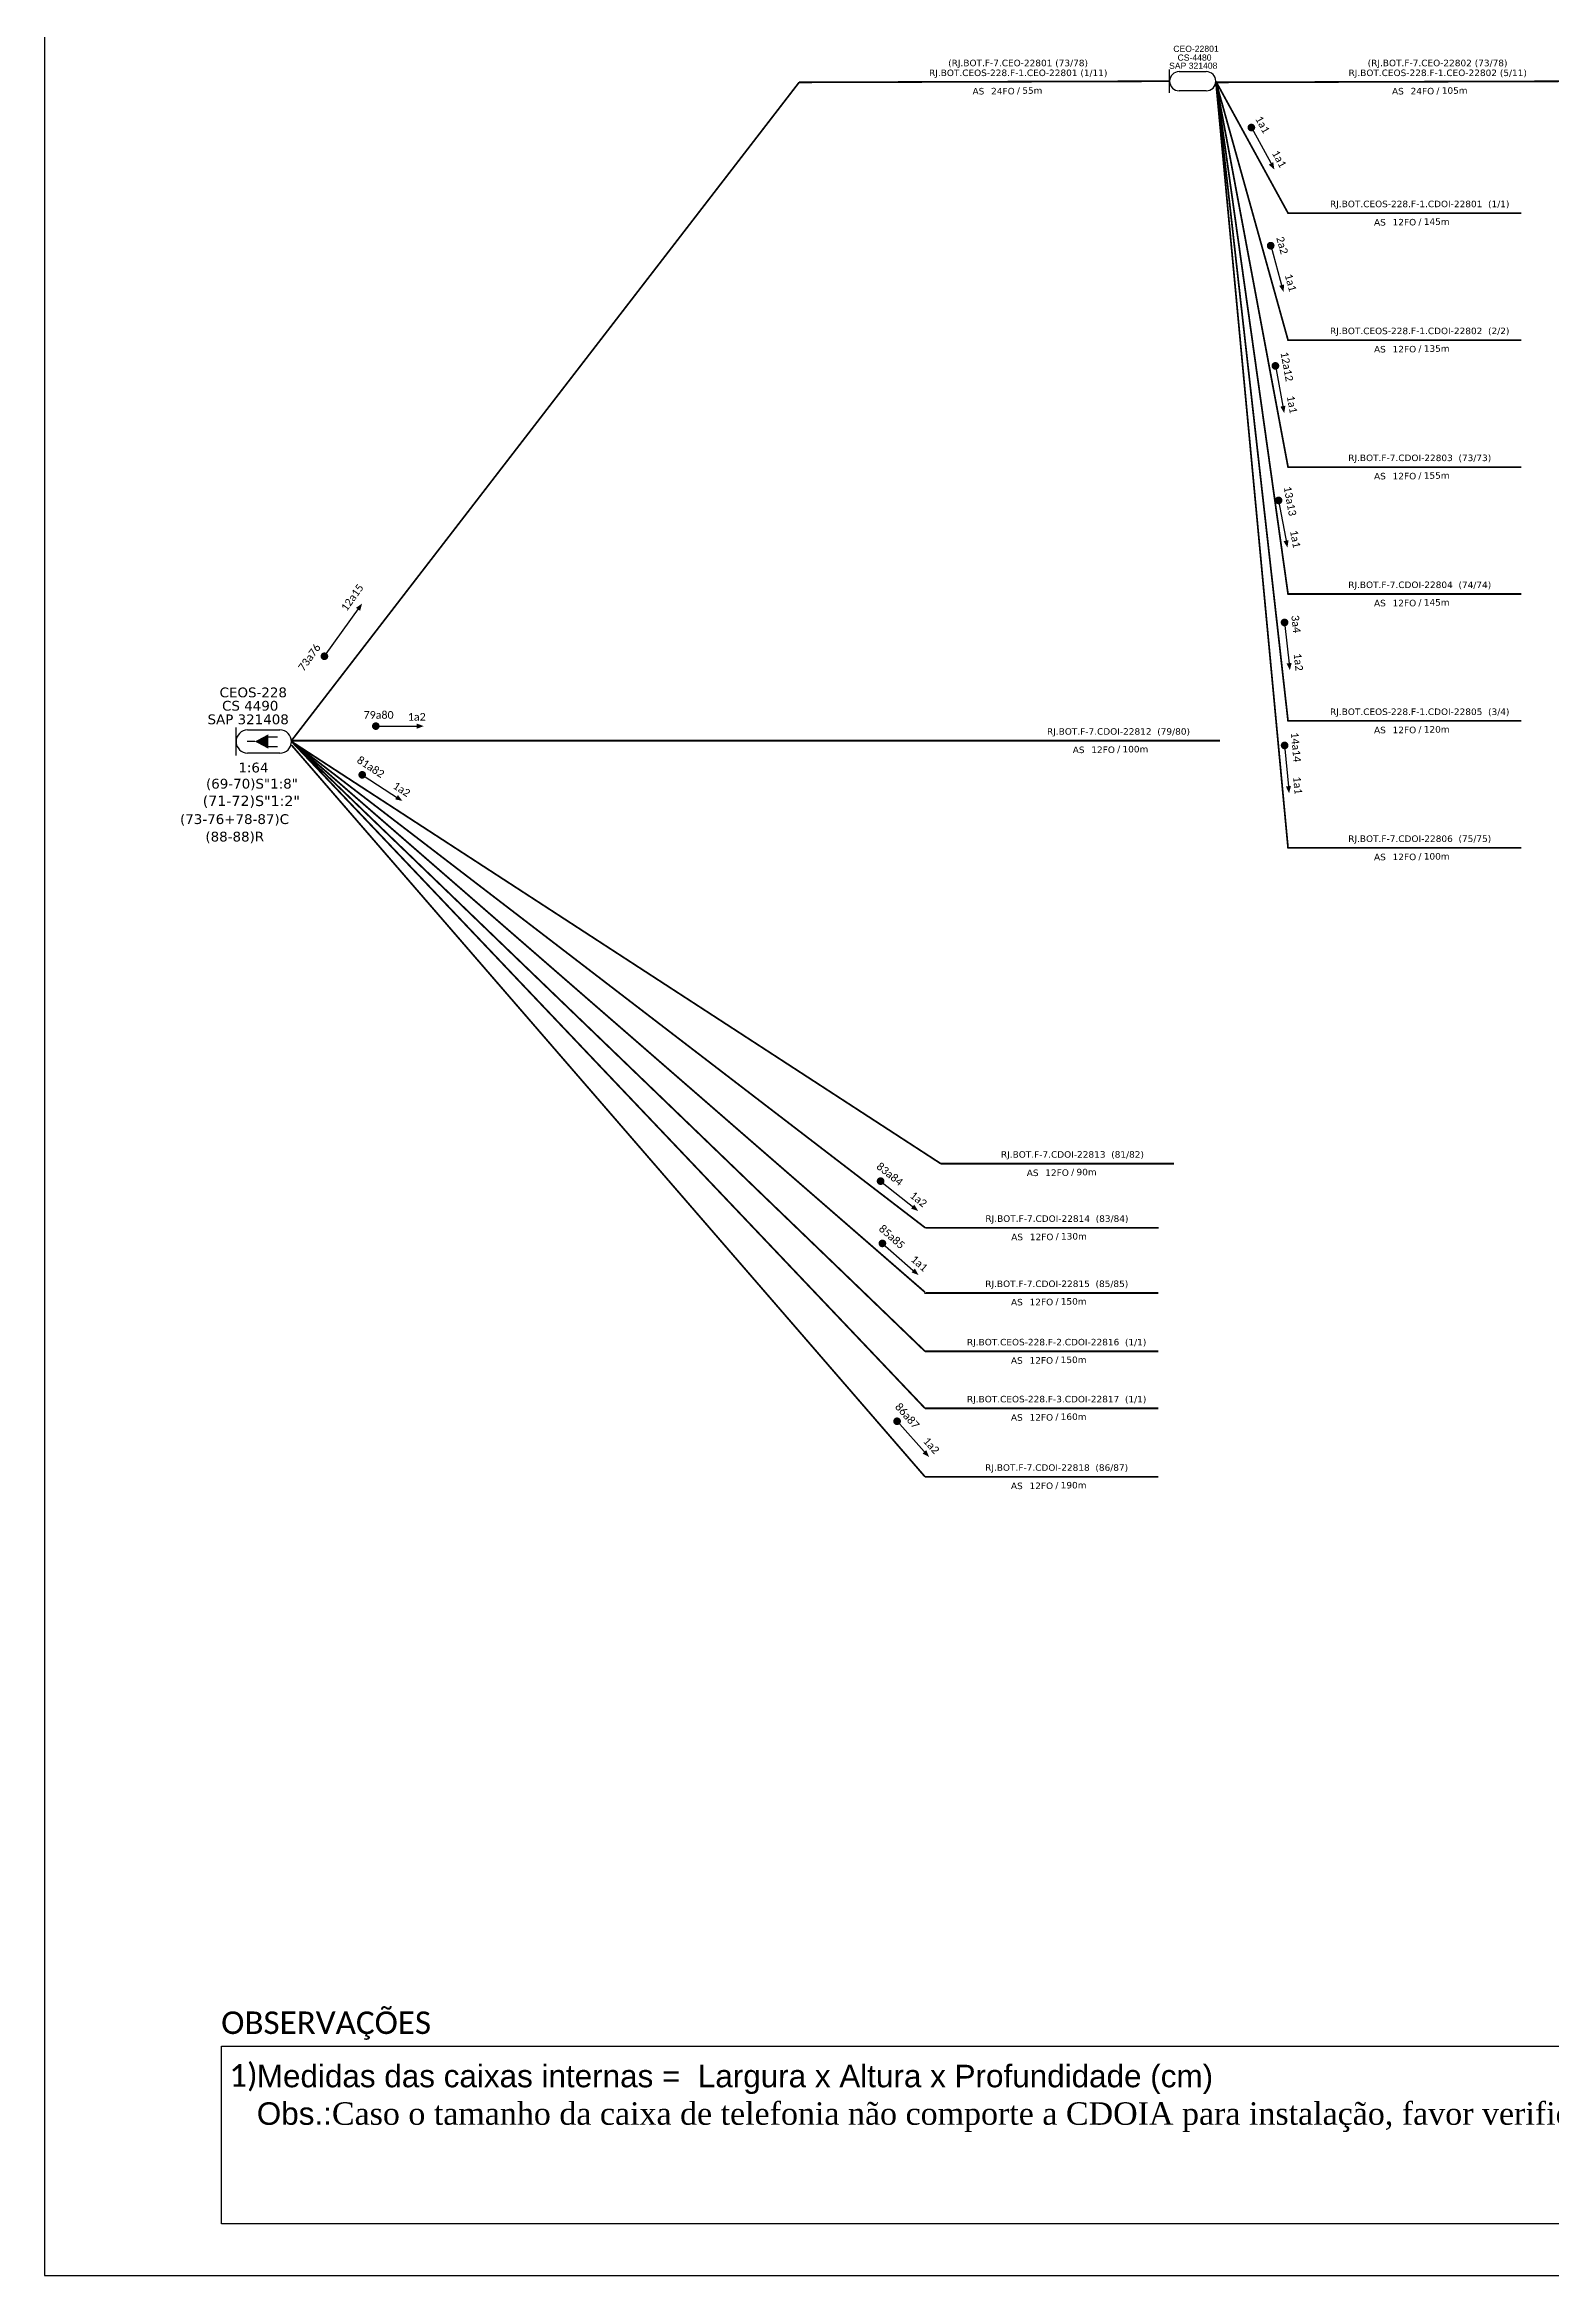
# Model space of a CAD drawing. Header units: metres. Extents: x -1286 to -445, y -500 to 94.
# Drawn here: x -1286.1 to -1085.1, y -499.8 to -202.3 of the extents above; entities that cross this region are included whole.
import ezdxf
from ezdxf.enums import TextEntityAlignment as Align

# ---------------------------------------------------------------- set-up
doc = ezdxf.new("R2010")
doc.units = ezdxf.units.M
for name, color, linetype, lineweight in [("20.0-LEGENDA DOS CDO'S", 1, 'Continuous', 0), ('20.2-CDO_POSTE', 1, 'Continuous', 5), ('40.1-ETIQUETAS', 1, 'Continuous', 20)]:
    doc.layers.add(name, color=color, linetype=linetype, lineweight=lineweight)
for name, color, linetype in [('20.4-CEOS', 1, 'Continuous'), ('CAP a instalar', 1, 'Continuous'), ('CD a instalar', 1, 'Continuous'), ('SETA', 7, 'Continuous')]:
    doc.layers.add(name, color=color, linetype=linetype)
doc.styles.add('ARIAL', font='arial.ttf')
doc.styles.add('siredit', font='verdana.ttf')
doc.styles.add('WMF-Calibri0', font='calibri.ttf')
doc.linetypes.add('FENCELINE1', pattern='A,0.25,-0.1,[133,ltypeshp.shx,S=0.1,R=0,X=-0.1,Y=0],-0.1,1', length=1.45)

# ---------------------------------------------------------------- blocks, each defined once
blk = doc.blocks.new('ETIQUETA_RS5F')
at = {"layer": '40.1-ETIQUETAS', "color": 0, "style": 'siredit'}
blk.add_text('/', height=1.5, dxfattribs=at).set_placement((1.58, -1.95), align=Align.MIDDLE_RIGHT)
for tag, p in [('ETIQUETA_R_SECUNDARIA', (1.21, 2.1)), ('ETIQUETA_R_PRIMARIA', (1.21, 4.1)), ('F_ATIVAS/F_MORTAS', (1.14, -4.24))]:
    blk.add_attdef(tag, text='', height=1.5, dxfattribs=at).set_placement(p, align=Align.MIDDLE_CENTER)
for tag, p in [('TIPO_CABO', (-6.58, -2.12)), ('CAP_CABO', (0.4, -2.09))]:
    blk.add_attdef(tag, text='', height=1.5, dxfattribs=at).set_placement(p, align=Align.MIDDLE_RIGHT)
blk.add_attdef('METROS', text='', height=1.5, dxfattribs=at).set_placement((2.14, -1.95), align=Align.MIDDLE_LEFT)
for tag, p in [('FUSÃO_1', (0.85, -8.39)), ('FUSÃO_2', (0.85, -10.6)), ('FUSÃO_3', (0.85, -12.93)), ('FUSÃO_4', (0.85, -15.14)), ('FUSÃO_5', (0.85, -17.16))]:
    blk.add_attdef(tag, text='', height=1.5, dxfattribs=at).set_placement(p, align=Align.CENTER)
blk = doc.blocks.new('CDOE-TEXTO PADRÃO')
at = {"layer": "20.0-LEGENDA DOS CDO'S", "color": 0, "style": 'ARIAL'}
for tag, p in [('CDO_N', (0.49, 7.39)), ('SAP', (0.51, 1.67)), ('CORDOALHA', (0.5, 4.33)), ('SPLITER_1', (0.59, -0.91)), ('SPLITER_2', (0.6, -3.55)), ('(XX-XX_F)S', (0.54, -8.29)), ('(XX-XX_L)S', (0.55, -10.83)), ('UMS', (0.55, -13.15))]:
    blk.add_attdef(tag, p, '', height=1.7, rotation=0.11799, dxfattribs=at)
blk.add_attdef('FIBRAS_UTILIZADAS', text='', height=1.7, rotation=0.11799, dxfattribs=at).set_placement((19.77, 7.43), align=Align.CENTER)
blk = doc.blocks.new('CEO')
at = {"layer": '20.4-CEOS', "color": 0}
for p, q in [((33949.46, 58973.81), (33949.46, 58980.64)), ((33952.29, 58980.06), (33960.24, 58980.06)), ((33960.24, 58974.39), (33952.29, 58974.39))]:
    blk.add_line(p, q, dxfattribs=at)
for centre, start, end in [((33952.29, 58977.22), 90, 270), ((33960.24, 58977.22), 270, 90)]:
    blk.add_arc(centre, 2.83, start, end, dxfattribs=at)
at = {"layer": '20.4-CEOS', "color": 7, "style": 'siredit'}
for tag, p in [('Nº_DA_CEOS', (33956.27, 58990.52)), ('LOCAL', (33956.27, 58987.31)), ('SAP', (33956.27, 58983.82)), ('RACIO_SPLITAGEM', (33956.27, 58972.74)), ('FIBRAS_SPLITTER', (33956.27, 58968.71)), ('FIBRAS_TOP_C', (33956.27, 58965.14)), ('RESERVA_FINAIS', (33956.27, 58962.02))]:
    blk.add_attdef(tag, text='', height=2.4, dxfattribs=at).set_placement(p, align=Align.TOP_CENTER)

msp = doc.modelspace()

# ---------------------------------------------------------------- linework, layer by layer
at = {"color": 0}
for p, q in [((-1262.5, -469.23), (-984.25, -469.23)), ((-1262.5, -492.93), (-1262.5, -469.23)), ((-984.25, -492.93), (-1262.5, -492.93))]:
    msp.add_line(p, q, dxfattribs=at)
msp.add_lwpolyline([(-1286.07, -499.81), (-445.07, -499.81), (-445.07, 94.19), (-1286.07, 94.19)], close=True)
at = {"color": 7, "const_width": 0.512}
for points in [[(-1125.26, -213.13, 1), (-1125.02, -213.58, 1)], [(-1122.69, -228.89, 1), (-1122.44, -229.34, 1)], [(-1122.06, -244.92, 1), (-1121.81, -245.37, 1)], [(-1121.63, -262.86, 1), (-1121.39, -263.31, 1)], [(-1120.84, -279.14, 1), (-1120.59, -279.59, 1)], [(-1248.84, -283.63, 1), (-1248.67, -284.11, 1)], [(-1242.02, -292.97, 1), (-1241.78, -293.41, 1)], [(-1120.83, -295.54, 1), (-1120.58, -295.99, 1)], [(-1243.83, -299.46, 1), (-1243.59, -299.91, 1)], [(-1174.73, -353.66, 1), (-1174.44, -354.08, 1)], [(-1174.51, -361.98, 1), (-1174.18, -362.37, 1)], [(-1172.57, -385.72, 1), (-1172.2, -386.07, 1)]]:
    msp.add_lwpolyline(points, format="xyb", close=True, dxfattribs=at)
at = {"layer": '20.4-CEOS', "color": 5}
for p, q in [((-1259, -293.7), (-1254.68, -293.7)), ((-1254.68, -296.78), (-1259, -296.78))]:
    msp.add_line(p, q, dxfattribs=at)
for points in [[(-1260.54, -297.1), (-1260.54, -293.39)], [(-1258.03, -295.24), (-1259.07, -295.24)], [(-1256.33, -294.63), (-1255.02, -294.63)], [(-1256.33, -295.91), (-1255.02, -295.91)]]:
    msp.add_lwpolyline(points, dxfattribs=at)
msp.add_lwpolyline([(-1258.03, -295.24, 0, 1.9, 0), (-1256.25, -295.24, 1.9, 1.9, 0)], format="xyseb", dxfattribs=at)
for centre, start, end in [((-1259, -295.24), 90, 270), ((-1254.68, -295.24), 270, 90)]:
    msp.add_arc(centre, 1.54, start, end, dxfattribs=at)
at = {"layer": 'CAP a instalar', "color": 5, "linetype": 'FENCELINE1', "ltscale": 5, "const_width": 0.232}
for points in [[(-1253.15, -295.13), (-1185.45, -207.33)], [(-1185.45, -207.33), (-1136.04, -207.18)], [(-1129.88, -207.33), (-1080.47, -207.18)]]:
    msp.add_lwpolyline(points, dxfattribs=at)
at = {"layer": 'CAP a instalar', "color": 7, "linetype": 'FENCELINE1', "ltscale": 5.3, "const_width": 0.232}
for points in [[(-1089.14, -309.42), (-1120.25, -309.42), (-1129.88, -207.18)], [(-1089.14, -275.57), (-1120.25, -275.57), (-1129.88, -207.18)], [(-1089.14, -258.64), (-1120.25, -258.64), (-1129.88, -207.18)], [(-1168.66, -393.3), (-1168.66, -393.3)]]:
    msp.add_lwpolyline(points, dxfattribs=at)
at = {"layer": 'CAP a instalar', "color": 7, "linetype": 'FENCELINE1', "ltscale": 5, "const_width": 0.232}
for points in [[(-1160.42, -295.13), (-1253.21, -295.13)], [(-1253.14, -295.24), (-1168.66, -368.69)], [(-1253.14, -295.24), (-1168.62, -360.1)], [(-1253.14, -295.24), (-1166.56, -351.54)], [(-1253.14, -295.72), (-1168.66, -393.3)], [(-1129.31, -295.13), (-1160.42, -295.13)], [(-1135.45, -351.54), (-1166.56, -351.54)], [(-1137.52, -360.1), (-1168.62, -360.1)], [(-1137.54, -368.79), (-1168.65, -368.79), (-1168.66, -368.69)], [(-1137.56, -393.3), (-1168.66, -393.3)]]:
    msp.add_lwpolyline(points, dxfattribs=at)
at = {"layer": 'CD a instalar', "color": 7, "linetype": 'FENCELINE1', "ltscale": 5, "const_width": 0.232}
for points in [[(-1089.14, -292.49), (-1120.25, -292.49), (-1129.88, -207.18)], [(-1089.14, -241.71), (-1120.25, -241.71), (-1129.88, -207.18)], [(-1089.14, -224.77), (-1120.25, -224.77), (-1129.88, -207.18)], [(-1253.14, -295.24), (-1168.66, -384.17)], [(-1253.14, -295.24), (-1168.66, -376.57)], [(-1137.56, -376.57), (-1168.66, -376.57)], [(-1137.56, -384.17), (-1168.66, -384.17)]]:
    msp.add_lwpolyline(points, dxfattribs=at)
at = {"layer": 'SETA', "color": 7}
for points in [[(-1125.14, -213.35), (-1122.29, -218.57)], [(-1122.56, -229.11), (-1120.97, -234.85)], [(-1121.94, -245.15), (-1120.85, -251)], [(-1121.51, -263.09), (-1120.42, -268.94)], [(-1248.75, -283.87), (-1243.99, -277.22)], [(-1120.71, -279.36), (-1120.05, -285.28)], [(-1241.9, -293.19), (-1235.95, -293.2)], [(-1120.71, -295.77), (-1120.15, -301.69)], [(-1243.71, -299.68), (-1238.72, -302.93)], [(-1174.58, -353.87), (-1169.93, -357.58)], [(-1174.34, -362.18), (-1169.87, -366.1)], [(-1172.39, -385.9), (-1168.42, -390.33)]]:
    msp.add_lwpolyline(points, dxfattribs=at)
for points in [[(-1122.22, -217.98), (-1122.07, -218.97), (-1122.82, -218.31)], [(-1120.77, -234.28), (-1120.85, -235.28), (-1121.43, -234.47)], [(-1120.6, -250.45), (-1120.76, -251.44), (-1121.27, -250.58)], [(-1120.18, -268.39), (-1120.33, -269.38), (-1120.85, -268.52)], [(-1244.55, -277.41), (-1243.73, -276.85), (-1243.99, -277.81)], [(-1119.77, -284.75), (-1120, -285.72), (-1120.44, -284.83)], [(-1236.44, -292.85), (-1235.5, -293.19), (-1236.44, -293.54)], [(-1238.95, -302.38), (-1238.35, -303.17), (-1239.32, -302.95)], [(-1119.86, -301.17), (-1120.11, -302.14), (-1120.54, -301.24)], [(-1170.1, -357), (-1169.57, -357.85), (-1170.52, -357.54)], [(-1170.01, -365.52), (-1169.53, -366.39), (-1170.46, -366.04)], [(-1168.49, -389.74), (-1168.12, -390.66), (-1169, -390.2)]]:
    msp.add_solid(points, dxfattribs=at)

# ---------------------------------------------------------------- block references
at = {"color": 7, "xscale": 0.4526332066602279, "yscale": 0.4526332066602279, "zscale": 0.4526332066602279}
msp.add_blockref('CEO', (-16502.69, -26902.23), dxfattribs=at)
at = {"layer": '20.2-CDO_POSTE', "color": 7}
ref = msp.add_blockref('CDOE-TEXTO PADRÃO', (-1135.6, -205.69), dxfattribs=dict(at, xscale=0.4831490362793041, yscale=0.4831490362793041, zscale=0.4831490362793041))
ref.add_attrib('CDO_N', 'CEO-22801', (-1135.55, -203.27), dxfattribs={"layer": "20.0-LEGENDA DOS CDO'S", "color": 0, "height": 0.821, "rotation": 0.118, "style": 'ARIAL'})
ref.add_attrib('CORDOALHA', 'CS-4480', (-1134.98, -204.44), dxfattribs={"layer": "20.0-LEGENDA DOS CDO'S", "color": 0, "height": 0.821, "rotation": 0.118, "style": 'ARIAL'})
ref.add_attrib('SAP', 'SAP 321408', (-1136.11, -205.53), dxfattribs={"layer": "20.0-LEGENDA DOS CDO'S", "color": 0, "height": 0.821, "rotation": 0.118, "style": 'ARIAL'})
at = {"layer": 'CAP a instalar', "color": 7, "linetype": 'FENCELINE1', "ltscale": 5.3}
ref = msp.add_blockref('ETIQUETA_RS5F', (-1103.38, -258.63), dxfattribs=dict(at, xscale=0.5797788343725033, yscale=0.5797788343725033, zscale=0.5797788343725033))
ref.add_attrib('ETIQUETA_R_SECUNDARIA', 'RJ.BOT.F-7.CDOI-22803  (73/73)', dxfattribs={"layer": '40.1-ETIQUETAS', "color": 0, "height": 0.8697, "style": 'siredit'}).set_placement((-1102.69, -257.41), align=Align.MIDDLE_CENTER)
ref.add_attrib('TIPO_CABO', 'AS', dxfattribs={"layer": '40.1-ETIQUETAS', "color": 0, "height": 0.87, "style": 'siredit'}).set_placement((-1107.21, -259.85), align=Align.MIDDLE_RIGHT)
ref.add_attrib('CAP_CABO', '12FO', dxfattribs={"layer": '40.1-ETIQUETAS', "color": 0, "height": 0.87, "style": 'siredit'}).set_placement((-1103.16, -259.84), align=Align.MIDDLE_RIGHT)
ref.add_attrib('METROS', '155m', dxfattribs={"layer": '40.1-ETIQUETAS', "color": 0, "height": 0.87, "style": 'siredit'}).set_placement((-1102.15, -259.76), align=Align.MIDDLE_LEFT)
ref = msp.add_blockref('ETIQUETA_RS5F', (-1103.38, -275.56), dxfattribs=dict(at, xscale=0.5797788343725033, yscale=0.5797788343725033, zscale=0.5797788343725033))
ref.add_attrib('ETIQUETA_R_SECUNDARIA', 'RJ.BOT.F-7.CDOI-22804  (74/74)', dxfattribs={"layer": '40.1-ETIQUETAS', "color": 0, "height": 0.8697, "style": 'siredit'}).set_placement((-1102.69, -274.34), align=Align.MIDDLE_CENTER)
ref.add_attrib('TIPO_CABO', 'AS', dxfattribs={"layer": '40.1-ETIQUETAS', "color": 0, "height": 0.87, "style": 'siredit'}).set_placement((-1107.21, -276.78), align=Align.MIDDLE_RIGHT)
ref.add_attrib('CAP_CABO', '12FO', dxfattribs={"layer": '40.1-ETIQUETAS', "color": 0, "height": 0.87, "style": 'siredit'}).set_placement((-1103.16, -276.77), align=Align.MIDDLE_RIGHT)
ref.add_attrib('METROS', '145m', dxfattribs={"layer": '40.1-ETIQUETAS', "color": 0, "height": 0.87, "style": 'siredit'}).set_placement((-1102.15, -276.69), align=Align.MIDDLE_LEFT)
ref = msp.add_blockref('ETIQUETA_RS5F', (-1143.55, -295.12), dxfattribs=dict(at, xscale=0.5797788343725033, yscale=0.5797788343725033, zscale=0.5797788343725033))
ref.add_attrib('ETIQUETA_R_SECUNDARIA', 'RJ.BOT.F-7.CDOI-22812  (79/80)', dxfattribs={"layer": '40.1-ETIQUETAS', "color": 0, "height": 0.8697, "style": 'siredit'}).set_placement((-1142.86, -293.9), align=Align.MIDDLE_CENTER)
ref.add_attrib('TIPO_CABO', 'AS', dxfattribs={"layer": '40.1-ETIQUETAS', "color": 0, "height": 0.87, "style": 'siredit'}).set_placement((-1147.39, -296.35), align=Align.MIDDLE_RIGHT)
ref.add_attrib('CAP_CABO', '12FO', dxfattribs={"layer": '40.1-ETIQUETAS', "color": 0, "height": 0.87, "style": 'siredit'}).set_placement((-1143.34, -296.34), align=Align.MIDDLE_RIGHT)
ref.add_attrib('METROS', '100m', dxfattribs={"layer": '40.1-ETIQUETAS', "color": 0, "height": 0.87, "style": 'siredit'}).set_placement((-1142.33, -296.26), align=Align.MIDDLE_LEFT)
ref = msp.add_blockref('ETIQUETA_RS5F', (-1103.38, -309.42), dxfattribs=dict(at, xscale=0.5797788343725033, yscale=0.5797788343725033, zscale=0.5797788343725033))
ref.add_attrib('ETIQUETA_R_SECUNDARIA', 'RJ.BOT.F-7.CDOI-22806  (75/75)', dxfattribs={"layer": '40.1-ETIQUETAS', "color": 0, "height": 0.8697, "style": 'siredit'}).set_placement((-1102.69, -308.2), align=Align.MIDDLE_CENTER)
ref.add_attrib('TIPO_CABO', 'AS', dxfattribs={"layer": '40.1-ETIQUETAS', "color": 0, "height": 0.87, "style": 'siredit'}).set_placement((-1107.21, -310.64), align=Align.MIDDLE_RIGHT)
ref.add_attrib('CAP_CABO', '12FO', dxfattribs={"layer": '40.1-ETIQUETAS', "color": 0, "height": 0.87, "style": 'siredit'}).set_placement((-1103.16, -310.63), align=Align.MIDDLE_RIGHT)
ref.add_attrib('METROS', '100m', dxfattribs={"layer": '40.1-ETIQUETAS', "color": 0, "height": 0.87, "style": 'siredit'}).set_placement((-1102.15, -310.55), align=Align.MIDDLE_LEFT)
ref = msp.add_blockref('ETIQUETA_RS5F', (-1149.69, -351.53), dxfattribs=dict(at, xscale=0.5797788343725033, yscale=0.5797788343725033, zscale=0.5797788343725033))
ref.add_attrib('ETIQUETA_R_SECUNDARIA', 'RJ.BOT.F-7.CDOI-22813  (81/82)', dxfattribs={"layer": '40.1-ETIQUETAS', "color": 0, "height": 0.8697, "style": 'siredit'}).set_placement((-1149, -350.31), align=Align.MIDDLE_CENTER)
ref.add_attrib('TIPO_CABO', 'AS', dxfattribs={"layer": '40.1-ETIQUETAS', "color": 0, "height": 0.87, "style": 'siredit'}).set_placement((-1153.52, -352.76), align=Align.MIDDLE_RIGHT)
ref.add_attrib('CAP_CABO', '12FO', dxfattribs={"layer": '40.1-ETIQUETAS', "color": 0, "height": 0.87, "style": 'siredit'}).set_placement((-1149.48, -352.74), align=Align.MIDDLE_RIGHT)
ref.add_attrib('METROS', '90m', dxfattribs={"layer": '40.1-ETIQUETAS', "color": 0, "height": 0.87, "style": 'siredit'}).set_placement((-1148.46, -352.66), align=Align.MIDDLE_LEFT)
ref = msp.add_blockref('ETIQUETA_RS5F', (-1151.75, -360.09), dxfattribs=dict(at, xscale=0.5797788343725033, yscale=0.5797788343725033, zscale=0.5797788343725033))
ref.add_attrib('ETIQUETA_R_SECUNDARIA', 'RJ.BOT.F-7.CDOI-22814  (83/84)', dxfattribs={"layer": '40.1-ETIQUETAS', "color": 0, "height": 0.8697, "style": 'siredit'}).set_placement((-1151.07, -358.87), align=Align.MIDDLE_CENTER)
ref.add_attrib('TIPO_CABO', 'AS', dxfattribs={"layer": '40.1-ETIQUETAS', "color": 0, "height": 0.87, "style": 'siredit'}).set_placement((-1155.59, -361.32), align=Align.MIDDLE_RIGHT)
ref.add_attrib('CAP_CABO', '12FO', dxfattribs={"layer": '40.1-ETIQUETAS', "color": 0, "height": 0.87, "style": 'siredit'}).set_placement((-1151.54, -361.31), align=Align.MIDDLE_RIGHT)
ref.add_attrib('METROS', '130m', dxfattribs={"layer": '40.1-ETIQUETAS', "color": 0, "height": 0.87, "style": 'siredit'}).set_placement((-1150.53, -361.23), align=Align.MIDDLE_LEFT)
ref = msp.add_blockref('ETIQUETA_RS5F', (-1151.78, -368.78), dxfattribs=dict(at, xscale=0.5797788343725033, yscale=0.5797788343725033, zscale=0.5797788343725033))
ref.add_attrib('ETIQUETA_R_SECUNDARIA', 'RJ.BOT.F-7.CDOI-22815  (85/85)', dxfattribs={"layer": '40.1-ETIQUETAS', "color": 0, "height": 0.8697, "style": 'siredit'}).set_placement((-1151.09, -367.56), align=Align.MIDDLE_CENTER)
ref.add_attrib('TIPO_CABO', 'AS', dxfattribs={"layer": '40.1-ETIQUETAS', "color": 0, "height": 0.87, "style": 'siredit'}).set_placement((-1155.62, -370.01), align=Align.MIDDLE_RIGHT)
ref.add_attrib('CAP_CABO', '12FO', dxfattribs={"layer": '40.1-ETIQUETAS', "color": 0, "height": 0.87, "style": 'siredit'}).set_placement((-1151.57, -369.99), align=Align.MIDDLE_RIGHT)
ref.add_attrib('METROS', '150m', dxfattribs={"layer": '40.1-ETIQUETAS', "color": 0, "height": 0.87, "style": 'siredit'}).set_placement((-1150.56, -369.91), align=Align.MIDDLE_LEFT)
ref = msp.add_blockref('ETIQUETA_RS5F', (-1151.79, -393.29), dxfattribs=dict(at, xscale=0.5797788343725033, yscale=0.5797788343725033, zscale=0.5797788343725033))
ref.add_attrib('ETIQUETA_R_SECUNDARIA', 'RJ.BOT.F-7.CDOI-22818  (86/87)', dxfattribs={"layer": '40.1-ETIQUETAS', "color": 0, "height": 0.8697, "style": 'siredit'}).set_placement((-1151.11, -392.07), align=Align.MIDDLE_CENTER)
ref.add_attrib('TIPO_CABO', 'AS', dxfattribs={"layer": '40.1-ETIQUETAS', "color": 0, "height": 0.87, "style": 'siredit'}).set_placement((-1155.63, -394.51), align=Align.MIDDLE_RIGHT)
ref.add_attrib('CAP_CABO', '12FO', dxfattribs={"layer": '40.1-ETIQUETAS', "color": 0, "height": 0.87, "style": 'siredit'}).set_placement((-1151.58, -394.5), align=Align.MIDDLE_RIGHT)
ref.add_attrib('METROS', '190m', dxfattribs={"layer": '40.1-ETIQUETAS', "color": 0, "height": 0.87, "style": 'siredit'}).set_placement((-1150.57, -394.42), align=Align.MIDDLE_LEFT)
at = {"layer": 'CD a instalar', "color": 7, "linetype": 'FENCELINE1', "ltscale": 5}
ref = msp.add_blockref('ETIQUETA_RS5F', (-1103.38, -224.77), dxfattribs=dict(at, xscale=0.5797788343725033, yscale=0.5797788343725033, zscale=0.5797788343725033))
ref.add_attrib('ETIQUETA_R_SECUNDARIA', 'RJ.BOT.CEOS-228.F-1.CDOI-22801  (1/1)', dxfattribs={"layer": '40.1-ETIQUETAS', "color": 0, "height": 0.8697, "style": 'siredit'}).set_placement((-1102.69, -223.55), align=Align.MIDDLE_CENTER)
ref.add_attrib('TIPO_CABO', 'AS', dxfattribs={"layer": '40.1-ETIQUETAS', "color": 0, "height": 0.87, "style": 'siredit'}).set_placement((-1107.21, -225.99), align=Align.MIDDLE_RIGHT)
ref.add_attrib('CAP_CABO', '12FO', dxfattribs={"layer": '40.1-ETIQUETAS', "color": 0, "height": 0.87, "style": 'siredit'}).set_placement((-1103.16, -225.98), align=Align.MIDDLE_RIGHT)
ref.add_attrib('METROS', '145m', dxfattribs={"layer": '40.1-ETIQUETAS', "color": 0, "height": 0.87, "style": 'siredit'}).set_placement((-1102.15, -225.9), align=Align.MIDDLE_LEFT)
ref = msp.add_blockref('ETIQUETA_RS5F', (-1103.38, -241.7), dxfattribs=dict(at, xscale=0.5797788343725033, yscale=0.5797788343725033, zscale=0.5797788343725033))
ref.add_attrib('ETIQUETA_R_SECUNDARIA', 'RJ.BOT.CEOS-228.F-1.CDOI-22802  (2/2)', dxfattribs={"layer": '40.1-ETIQUETAS', "color": 0, "height": 0.8697, "style": 'siredit'}).set_placement((-1102.69, -240.48), align=Align.MIDDLE_CENTER)
ref.add_attrib('TIPO_CABO', 'AS', dxfattribs={"layer": '40.1-ETIQUETAS', "color": 0, "height": 0.87, "style": 'siredit'}).set_placement((-1107.21, -242.92), align=Align.MIDDLE_RIGHT)
ref.add_attrib('CAP_CABO', '12FO', dxfattribs={"layer": '40.1-ETIQUETAS', "color": 0, "height": 0.87, "style": 'siredit'}).set_placement((-1103.16, -242.91), align=Align.MIDDLE_RIGHT)
ref.add_attrib('METROS', '135m', dxfattribs={"layer": '40.1-ETIQUETAS', "color": 0, "height": 0.87, "style": 'siredit'}).set_placement((-1102.15, -242.83), align=Align.MIDDLE_LEFT)
ref = msp.add_blockref('ETIQUETA_RS5F', (-1103.38, -292.49), dxfattribs=dict(at, xscale=0.5797788343725033, yscale=0.5797788343725033, zscale=0.5797788343725033))
ref.add_attrib('ETIQUETA_R_SECUNDARIA', 'RJ.BOT.CEOS-228.F-1.CDOI-22805  (3/4)', dxfattribs={"layer": '40.1-ETIQUETAS', "color": 0, "height": 0.8697, "style": 'siredit'}).set_placement((-1102.69, -291.27), align=Align.MIDDLE_CENTER)
ref.add_attrib('TIPO_CABO', 'AS', dxfattribs={"layer": '40.1-ETIQUETAS', "color": 0, "height": 0.87, "style": 'siredit'}).set_placement((-1107.21, -293.71), align=Align.MIDDLE_RIGHT)
ref.add_attrib('CAP_CABO', '12FO', dxfattribs={"layer": '40.1-ETIQUETAS', "color": 0, "height": 0.87, "style": 'siredit'}).set_placement((-1103.16, -293.7), align=Align.MIDDLE_RIGHT)
ref.add_attrib('METROS', '120m', dxfattribs={"layer": '40.1-ETIQUETAS', "color": 0, "height": 0.87, "style": 'siredit'}).set_placement((-1102.15, -293.62), align=Align.MIDDLE_LEFT)
ref = msp.add_blockref('ETIQUETA_RS5F', (-1151.79, -376.56), dxfattribs=dict(at, xscale=0.5797788343725033, yscale=0.5797788343725033, zscale=0.5797788343725033))
ref.add_attrib('ETIQUETA_R_SECUNDARIA', 'RJ.BOT.CEOS-228.F-2.CDOI-22816  (1/1)', dxfattribs={"layer": '40.1-ETIQUETAS', "color": 0, "height": 0.8697, "style": 'siredit'}).set_placement((-1151.11, -375.34), align=Align.MIDDLE_CENTER)
ref.add_attrib('TIPO_CABO', 'AS', dxfattribs={"layer": '40.1-ETIQUETAS', "color": 0, "height": 0.87, "style": 'siredit'}).set_placement((-1155.63, -377.79), align=Align.MIDDLE_RIGHT)
ref.add_attrib('CAP_CABO', '12FO', dxfattribs={"layer": '40.1-ETIQUETAS', "color": 0, "height": 0.87, "style": 'siredit'}).set_placement((-1151.58, -377.78), align=Align.MIDDLE_RIGHT)
ref.add_attrib('METROS', '150m', dxfattribs={"layer": '40.1-ETIQUETAS', "color": 0, "height": 0.87, "style": 'siredit'}).set_placement((-1150.57, -377.7), align=Align.MIDDLE_LEFT)
ref = msp.add_blockref('ETIQUETA_RS5F', (-1151.79, -384.16), dxfattribs=dict(at, xscale=0.5797788343725033, yscale=0.5797788343725033, zscale=0.5797788343725033))
ref.add_attrib('ETIQUETA_R_SECUNDARIA', 'RJ.BOT.CEOS-228.F-3.CDOI-22817  (1/1)', dxfattribs={"layer": '40.1-ETIQUETAS', "color": 0, "height": 0.8697, "style": 'siredit'}).set_placement((-1151.11, -382.94), align=Align.MIDDLE_CENTER)
ref.add_attrib('TIPO_CABO', 'AS', dxfattribs={"layer": '40.1-ETIQUETAS', "color": 0, "height": 0.87, "style": 'siredit'}).set_placement((-1155.63, -385.39), align=Align.MIDDLE_RIGHT)
ref.add_attrib('CAP_CABO', '12FO', dxfattribs={"layer": '40.1-ETIQUETAS', "color": 0, "height": 0.87, "style": 'siredit'}).set_placement((-1151.58, -385.37), align=Align.MIDDLE_RIGHT)
ref.add_attrib('METROS', '160m', dxfattribs={"layer": '40.1-ETIQUETAS', "color": 0, "height": 0.87, "style": 'siredit'}).set_placement((-1150.57, -385.29), align=Align.MIDDLE_LEFT)

# ---------------------------------------------------------------- texts
at = {"style": 'WMF-Calibri0'}
msp.add_text('OBSERVAÇÕES', height=3, dxfattribs=at).set_placement((-1262.52, -467.61))
at = {"color": 7, "char_height": 1.0232, "width": 75.5338, "attachment_point": 5}
for s, insert, rotation in [('{\\fCalibri|b0|i0|c0|p34;\\C256;1a1}', (-1123.65, -212.97), 298.5659), ('{\\fCalibri|b0|i0|c0|p34;\\C256;2a2}', (-1121.03, -229.07), 285.4552), ('{\\fCalibri|b0|i0|c0|p34;\\C256;1a1}', (-1119.9, -234.04), 285.4552), ('{\\fCalibri|b0|i0|c0|p34;\\C256;12a12}', (-1120.4, -245.24), 280.4745), ('{\\fCalibri|b0|i0|c0|p34;\\C256;1a1}', (-1119.71, -250.29), 280.4745), ('{\\fCalibri|b0|i0|c0|p34;\\C256;13a13}', (-1119.98, -263.18), 280.4713), ('{\\fCalibri|b0|i0|c0|p34;\\C256;1a1}', (-1119.28, -268.23), 280.4713), ('{\\fCalibri|b0|i0|c0|p34;\\C256;3a4}', (-1119.19, -279.57), 276.3122), ('{\\fCalibri|b0|i0|c0|p34;\\C256;1a2}', (-1118.87, -284.65), 276.3122), ('{\\fCalibri|b0|i0|c0|p34;\\C256;14a14}', (-1119.19, -296), 275.2459), ('{\\fCalibri|b0|i0|c0|p34;\\C256;1a1}', (-1118.96, -301.09), 275.2459)]:
    msp.add_mtext(s, dxfattribs=dict(at, insert=insert, rotation=rotation))
at = {"color": 5, "char_height": 1.0232, "width": 75.5338, "attachment_point": 5}
for s, insert, rotation in [('{\\fCalibri|b0|i0|c0|p34;\\C256;1a1}', (-1121.43, -217.55), 298.5659), ('{\\fCalibri|b0|i0|c0|p34;\\C256;12a15}', (-1245.04, -276.04), 54.2633), ('{\\fCalibri|b0|i0|c0|p34;\\C256;73a76}', (-1250.76, -284.02), 54.2633), ('{\\fCalibri|b0|i0|c0|p34;\\C256;79a80}', (-1241.53, -291.7), 359.8702), ('{\\fCalibri|b0|i0|c0|p34;\\C256;1a2}', (-1236.44, -291.95), 359.8702), ('{\\fCalibri|b0|i0|c0|p34;\\C256;81a82}', (-1242.58, -298.64), 326.8382), ('{\\fCalibri|b0|i0|c0|p34;\\C256;1a2}', (-1238.45, -301.62), 326.8382), ('{\\fCalibri|b0|i0|c0|p34;\\C256;83a84}', (-1173.36, -352.94), 321.4349), ('{\\fCalibri|b0|i0|c0|p34;\\C256;1a2}', (-1169.53, -356.3), 321.4349), ('{\\fCalibri|b0|i0|c0|p34;\\C256;85a85}', (-1173.08, -361.3), 318.6399), ('{\\fCalibri|b0|i0|c0|p34;\\C256;1a1}', (-1169.42, -364.84), 318.6399), ('{\\fCalibri|b0|i0|c0|p34;\\C256;86a87}', (-1171.03, -385.18), 311.7499), ('{\\fCalibri|b0|i0|c0|p34;\\C256;1a2}', (-1167.82, -389.14), 311.7499)]:
    msp.add_mtext(s, dxfattribs=dict(at, insert=insert, rotation=rotation))
at = {"char_height": 3, "width": 277.1819, "attachment_point": 1}
for s, insert, style in [('1)', (-1261.44, -471.63), 'WMF-Calibri0'), ('Medidas das caixas internas =  Largura x Altura x Profundidade (cm)\\PObs.:{\\fTimes New Roman|b0|i0|c0|p16;Caso o tamanho da caixa de telefonia não comporte a CDOIA para instalação, favor verificar a possibilidade de instalação da mesma externamente a caixa}', (-1257.77, -471.72), 'ARIAL')]:
    msp.add_mtext(s, dxfattribs=dict(at, insert=insert, style=style))
at = {"layer": '20.4-CEOS', "color": 5, "style": 'siredit'}
for s, p in [('CEOS-228', (-1258.24, -288.04)), ('CS 4490', (-1258.65, -289.82)), ('SAP 321408', (-1258.92, -291.63)), ('(69-70)S"1:8"', (-1258.42, -300.21)), ('1:64', (-1258.22, -298.06)), ('(73-76+78-87)C', (-1260.74, -304.94)), ('(88-88)R', (-1260.71, -307.27))]:
    msp.add_text(s, height=1.304, dxfattribs=at).set_placement(p, align=Align.TOP_CENTER)
msp.add_text('(71-72)S"1:2"', height=1.3789, rotation=359.9796, dxfattribs=at).set_placement((-1264.98, -303.84))
at = {"layer": '40.1-ETIQUETAS', "color": 7, "style": 'siredit'}
for s, p in [('(RJ.BOT.F-7.CEO-22801 (73/78)', (-1156.25, -204.75)), ('(RJ.BOT.F-7.CEO-22802 (73/78)', (-1100.31, -204.75)), ('RJ.BOT.CEOS-228.F-1.CEO-22801 (1/11)', (-1156.23, -206.06)), ('RJ.BOT.CEOS-228.F-1.CEO-22802 (5/11)', (-1100.29, -206.06))]:
    msp.add_text(s, height=0.8697, dxfattribs=at).set_placement(p, align=Align.MIDDLE_CENTER)
for s, p in [('AS', (-1160.75, -208.51)), ('24FO', (-1156.7, -208.5)), ('/', (-1156, -208.42)), ('AS', (-1104.81, -208.51)), ('24FO', (-1100.76, -208.5)), ('/', (-1100.06, -208.42))]:
    msp.add_text(s, height=0.87, dxfattribs=at).set_placement(p, align=Align.MIDDLE_RIGHT)
for s, p in [('55m', (-1155.69, -208.42)), ('105m', (-1099.75, -208.42))]:
    msp.add_text(s, height=0.87, dxfattribs=at).set_placement(p, align=Align.MIDDLE_LEFT)

doc.saveas('drawing.dxf')
